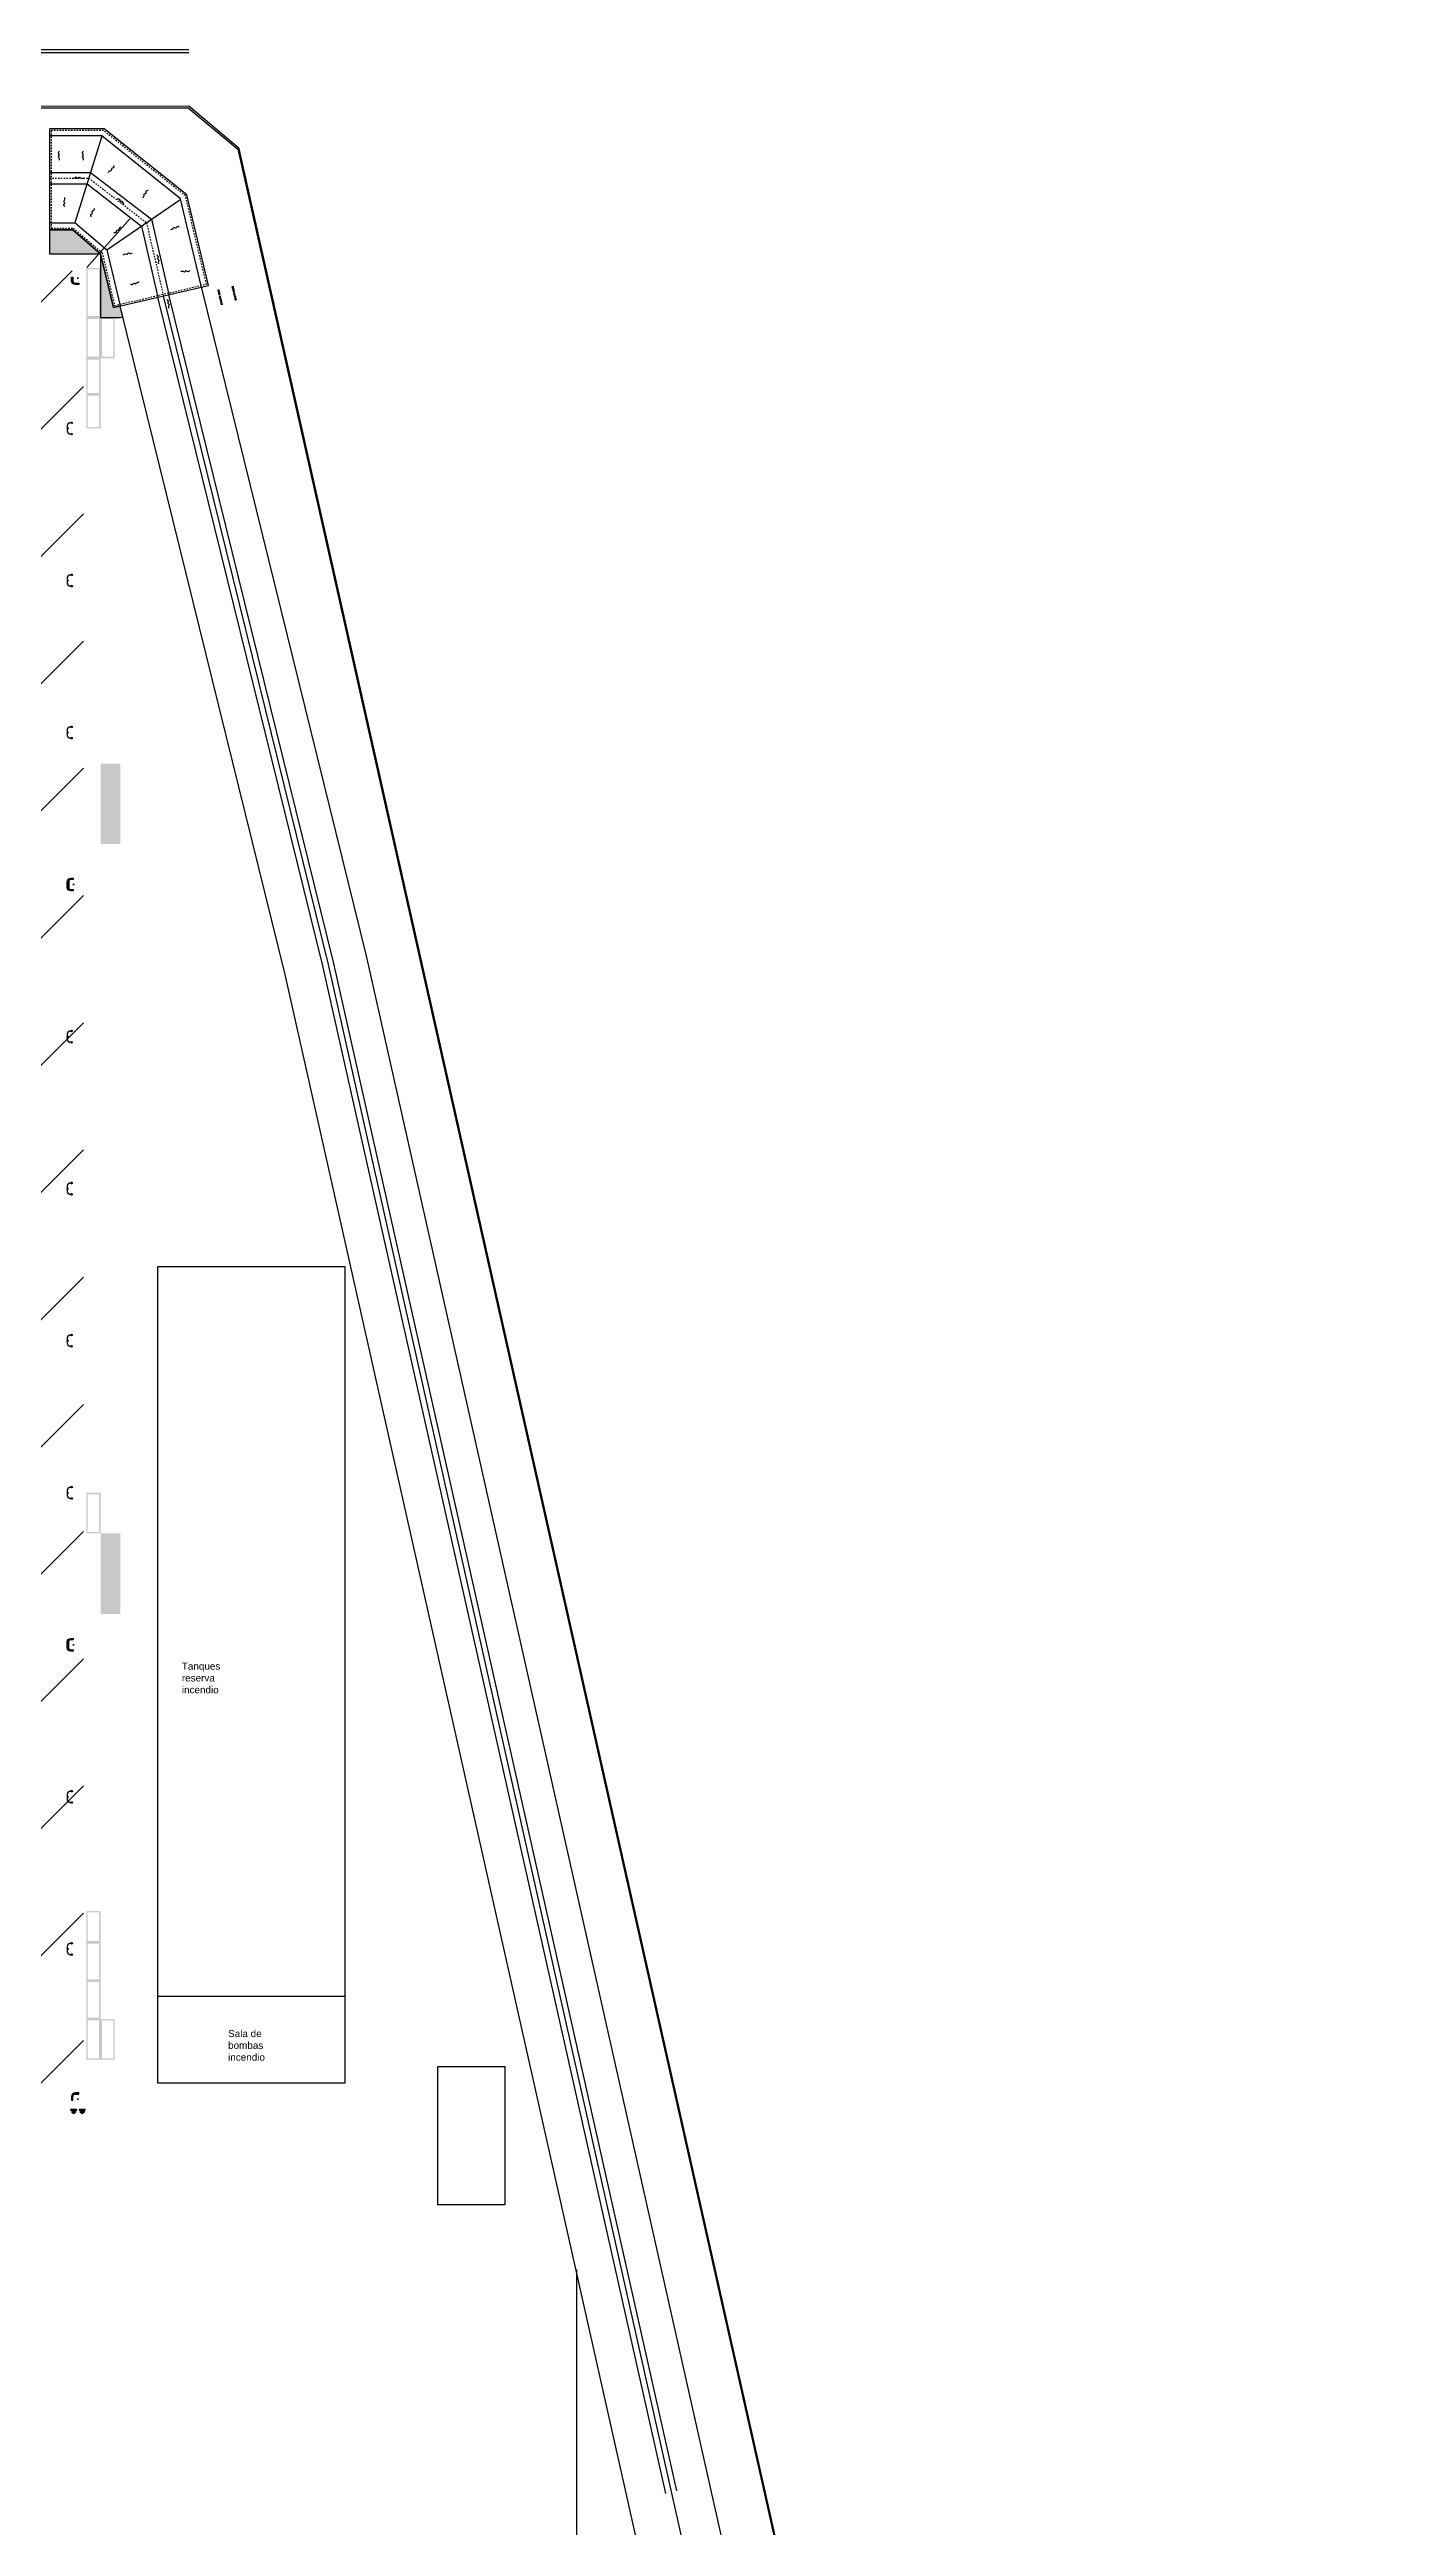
# Model space of a CAD drawing. Header units: millimetres. Extents: x 64 to 660, y 33 to 427.
# Drawn here: x 565.5 to 659.8, y 252.6 to 427.4 of the extents above; entities that cross this region are included whole.
import ezdxf

# ---------------------------------------------------------------- set-up
doc = ezdxf.new("R2010")
doc.units = ezdxf.units.MM
for name, pattern in [('CENTER2', [1.125, 0.75, -0.125, 0.125, -0.125]), ('CENTERX2', [4, 2.5, -0.5, 0.5, -0.5]), ('CONTIN', [0]), ('DASHDOT', [1, 0.5, -0.25, 0, -0.25]), ('HIDDEN', [0.375, 0.25, -0.125])]:
    doc.linetypes.add(name, pattern=pattern)
for name, color, linetype in [('-GNBA-IS-PLUV', 40, 'Continuous'), ('A-CARP-DEFENSAS', 37, 'Continuous'), ('A-EJES', 1, 'CENTER2'), ('A-ESTR-MET', 7, 'Continuous'), ('A-PISO-EXT', 7, 'Continuous'), ('A-PISO-HT', 251, 'Continuous'), ('A-VARIOS', 7, 'CONTIN'), ('Contorno', 7, 'Continuous')]:
    doc.layers.add(name, color=color, linetype=linetype)
doc.layers.add('_Líneas medias_', color=250, linetype='Continuous', lineweight=30)
doc.layers.add('H-1', color=7, linetype='Continuous', lineweight=18, true_color=0xffffff)
doc.layers.get('-GNBA-IS-PLUV').off()
doc.styles.add('ROMANS', font='ROMANS.shx')
doc.styles.get("Standard").update_dxf_attribs({"font": 'txt.shx'})

# ---------------------------------------------------------------- blocks, each defined once
blk = doc.blocks.new('A$C2e89fcee')
blk.add_lwpolyline([(1.497126, 0.018218, 0.00945, 0.00945, 0), (1.577319, -0.022796, 0.00945, 0.00945, 0), (1.503475, -0.074373, 0, 0, 0)], format="xyseb")
blk.add_open_spline([(0.9347712526757732, -0.0254301285178826), (0.986017714865044, 0.0207186155067454), (1.077542547231897, 0.103152741017199), (1.201343778670825, -0.0829107393270646), (1.311046191568222, 0.0992225967735371), (1.419248519670481, -0.0402622092074541), (1.514146517323284, -0.0297729185511647), (1.577318503587549, -0.022796019475436)], degree=3, knots=[0, 0, 0, 0, 0.1680546738625793, 0.3001606348306204, 0.4437484246326779, 0.5343578721909927, 0.7147844771998804, 0.7147844771998804, 0.7147844771998804, 0.7147844771998804])
blk = doc.blocks.new('*U47')
at = {"true_color": 0xf3e03b}
h = blk.add_hatch(color=53, dxfattribs=at)
h.dxf.hatch_style = 1
edge = h.paths.add_edge_path()
edge.add_line((0.3500000000001941, -0.0749999999999863), (0.3500000000017379, 0.2000000000002184))
edge.add_arc((0.2000000000017564, 0.2000000000002162), 0.1499999999999815, 8.587e-13, 90.00000000000846)
edge.add_line((0.2000000000017343, 0.3500000000001977), (-0.0749999999999839, 0.3500000000002014))
edge.add_line((-0.0749999999999839, 0.3500000000002014), (-0.0749999999999826, 0.4500000000002242))
edge.add_line((-0.0749999999999826, 0.4500000000002242), (0.2000000000017357, 0.4500000000002205))
edge.add_arc((0.2000000000017365, 0.2000000000002247), 0.2499999999999958, -1.8189894035458565e-12, 90.00000000000023, ccw=False)
edge.add_line((0.4500000000017323, 0.2000000000002171), (0.4500000000017383, -0.0749999999999876))
edge.add_line((0.4500000000017383, -0.0749999999999876), (0.3500000000001941, -0.0749999999999863))
at = {"color": 253, "linetype": 'DASHDOT', "ltscale": 0.2}
for p, q in [((-0.05, 0), (0.05, 0)), ((0, 0.05), (0, -0.05))]:
    blk.add_line(p, q, dxfattribs=at)
blk.add_lwpolyline([(0.4, -0.1), (0.4, 0.2, 0.414214), (0.2, 0.4), (-0.1, 0.4)], format="xyb", dxfattribs=at)
blk.add_lwpolyline([(0.35, -0.075), (0.35, -0.075), (0.35, -0.075), (0.35, 0.2, 0.414214), (0.2, 0.35), (-0.075, 0.35), (-0.075, 0.45), (0.2, 0.45, -0.414214), (0.45, 0.2), (0.45, -0.075), (0.45, -0.075), (0.45, -0.075)], format="xyb", close=True)
at = {"color": 251, "linetype": 'HIDDEN', "ltscale": 0.1}
for centre in [(0, 0.4), (0.4, 0)]:
    blk.add_circle(centre, 0.05, dxfattribs=at)
blk = doc.blocks.new('*U45')
at = {"true_color": 0xf3e03b}
h = blk.add_hatch(color=53, dxfattribs=at)
h.dxf.hatch_style = 1
edge = h.paths.add_edge_path()
edge.add_line((0.3500000000002217, 0.0249999999999915), (0.3500000000002288, 0.2000000000017366))
edge.add_arc((0.2000000000002231, 0.2000000000017508), 0.1500000000000057, 359.9999999999945, 450)
edge.add_line((0.2000000000002231, 0.3500000000017565), (-0.2000000000002231, 0.3500000000017423))
edge.add_arc((-0.2000000000002259, 0.2000000000017536), 0.1499999999999886, 89.99999999999892, 180.0000000000065)
edge.add_line((-0.3500000000002146, 0.2000000000017366), (-0.3500000000002217, 0.0250000000000057))
edge.add_line((-0.3500000000002217, 0.0250000000000057), (-0.450000000000216, 0.0250000000000057))
edge.add_line((-0.450000000000216, 0.0250000000000057), (-0.4500000000002089, 0.2000000000017366))
edge.add_arc((-0.2000000000002203, 0.2000000000017479), 0.2499999999999886, 90.00000000000063, 180.0000000000026, ccw=False)
edge.add_line((-0.2000000000002231, 0.4500000000017366), (0.2000000000002231, 0.4500000000017508))
edge.add_arc((0.2000000000002231, 0.2000000000017508), 0.25, -3.296918293926865e-12, 90, ccw=False)
edge.add_line((0.4500000000002231, 0.2000000000017366), (0.450000000000216, 0.0249999999999915))
edge.add_line((0.450000000000216, 0.0249999999999915), (0.3500000000002217, 0.0249999999999915))
at = {"color": 253, "linetype": 'DASHDOT', "ltscale": 0.2}
for p, q in [((-0.05, 0), (0.05, 0)), ((0, -0.05), (0, 0.05))]:
    blk.add_line(p, q, dxfattribs=at)
blk.add_lwpolyline([(0.35, 0.025), (0.35, 0.2, 0.414214), (0.2, 0.35), (-0.2, 0.35, 0.414214), (-0.35, 0.2), (-0.35, 0.025), (-0.45, 0.025), (-0.45, 0.2, -0.414214), (-0.2, 0.45), (0.2, 0.45, -0.414214), (0.45, 0.2), (0.45, 0.025)], format="xyb", close=True)
blk.add_lwpolyline([(0.4, 0), (0.4, 0.2, 0.414214), (0.2, 0.4), (-0.2, 0.4, 0.414214), (-0.4, 0.2), (-0.4, 0)], format="xyb", dxfattribs=at)
at = {"color": 251, "linetype": 'HIDDEN', "ltscale": 0.1}
for centre in [(-0.4, 0.1), (0, 0.4), (0.4, 0.1)]:
    blk.add_circle(centre, 0.05, dxfattribs=at)
blk = doc.blocks.new('Sección caño Ostrillón ø152')
at = {"layer": 'A-PISO-HT', "linetype": 'ByBlock', "true_color": 0xffffff}
h = blk.add_hatch(color=7, dxfattribs=at)
h.dxf.hatch_style = 1
h.paths.add_polyline_path([(0, 76.00000000372526, 0.4142135623730951), (-75.99999999999997, 3.7252903e-09), (-3.6e-15, 3.7252903e-09)])
h.paths.add_polyline_path([(0, 76.00000000372526), (0, 3.7252903e-09), (75.99999999999997, 3.7252903e-09, 0.4142135623730951)])
h.paths.add_polyline_path([(75.99999999999997, 3.7252903e-09), (-3.6e-15, 3.7252903e-09), (0, -75.99999999627468, 0.4142135623730951)])
h.paths.add_polyline_path([(-3.6e-15, 3.7252903e-09), (-75.99999999999997, 3.7252903e-09, 0.4142135623730951), (0, -75.99999999627468)])
blk = doc.blocks.new('Grampa omega')
at = {"true_color": 0x000000}
h = blk.add_hatch(color=18, dxfattribs=at)
h.dxf.hatch_style = 1
h.paths.add_polyline_path([(-105.0000000111759, 2.500000029802322), (-100.0000000149012, 2.500000029802322), (-100.0000000037253, 2.98023224e-08), (-105, 2.98023224e-08)])
h.paths.add_polyline_path([(-100.0000000223517, 2.500000029802322), (-95.00000001862645, 2.500000029802322), (-95.00000000372529, 2.98023224e-08), (-100.0000000037253, 2.98023224e-08)])
h = blk.add_hatch(color=18, dxfattribs=at)
h.dxf.hatch_style = 1
h.paths.add_polyline_path([(105, 2.500000029802322), (100.0000000037253, 2.500000029802322), (99.99999999627471, 2.98023224e-08), (104.9999999962747, 2.98023224e-08)])
h.paths.add_polyline_path([(100.0000000149012, 2.500000044703484), (95.00000001117587, 2.500000044703484), (94.99999999627471, 2.98023224e-08), (99.99999999627471, 2.98023224e-08)])
h = blk.add_hatch(color=18, dxfattribs=at)
h.dxf.hatch_style = 1
h.paths.add_polyline_path([(94.99999999627471, 2.500000029802322), (99.99999999254942, 2.500000029802322), (100.0000000037253, 2.98023224e-08), (95.00000000745058, 2.98023224e-08)])
h.paths.add_polyline_path([(99.99999998509884, 2.500000044703484), (104.9999999925494, 2.500000044703484), (105.0000000037253, 2.98023224e-08), (100.0000000037253, 2.98023224e-08)])
at = {"color": 18, "true_color": 0x000000}
for p, q in [((-105, 2.5), (-105, 0)), ((-95, 2.5), (-95, 0)), ((95, 2.5), (95, 0)), ((95, 2.5), (95, 0)), ((105, 2.5), (105, 0)), ((105, 2.5), (105, 0))]:
    blk.add_line(p, q, dxfattribs=at)
blk.add_lwpolyline([(111, 2.5), (85.854528, 2.5, -0.397276), (83.358757, 4.854651, 0.943456), (-83.358757, 4.854651, -0.397276), (-85.854528, 2.5), (-111, 2.5), (-111, 0), (-85.854528, 0, 0.397276), (-80.862986, 4.709302, -0.943456), (80.862986, 4.709302, 0.397276), (85.854528, 0), (111, 0)], format="xyb", close=True, dxfattribs=at)
at = {"layer": 'A-EJES', "color": 18, "true_color": 0x000000}
for p, q in [((-100, 7.5), (-100, -5)), ((100, 7.5), (100, -5)), ((100, 7.5), (100, -5))]:
    blk.add_line(p, q, dxfattribs=at)
blk = doc.blocks.new('A$C9df5349c')
at = {"layer": 'A-VARIOS', "true_color": 0x000000}
h = blk.add_hatch(color=18, dxfattribs=at)
h.dxf.hatch_style = 1
h.paths.add_polyline_path([(-0.4000073782735853, 3.9999576984e-06), (-0.4040073782707623, 3.9999576984e-06), (-0.4040073782707623, -0.0031959998450475), (-0.4000073782735853, -0.0031959998450475)])
h.paths.add_polyline_path([(-0.3960073782727704, 3.9999576984e-06), (-0.4000073782735853, 3.9999576984e-06), (-0.4000073782735853, -0.0031959998450475), (-0.3960073782727704, -0.0031959998450475)])
h = blk.add_hatch(color=18, dxfattribs=at)
h.dxf.hatch_style = 1
h.paths.add_polyline_path([(-0.1500073782735853, 3.9999576984e-06), (-0.1540073782707623, 3.9999576984e-06), (-0.1540073782707623, -0.0031959998450475), (-0.1500073782735853, -0.0031959998450475)])
h.paths.add_polyline_path([(-0.1460073782727704, 3.9999576984e-06), (-0.1500073782735853, 3.9999576984e-06), (-0.1500073782735853, -0.0031959998450475), (-0.1460073782727704, -0.0031959998450475)])
h = blk.add_hatch(color=18, dxfattribs=at)
h.dxf.hatch_style = 1
h.paths.add_polyline_path([(0.1092706534182071, 3.9999576984e-06), (0.1052706534210301, 3.9999576984e-06), (0.1052706534210301, -0.0031959998450475), (0.1092706534182071, -0.0031959998450475)])
h.paths.add_polyline_path([(0.113270653419022, 3.9999576984e-06), (0.1092706534182071, 3.9999576984e-06), (0.1092706534182071, -0.0031959998450475), (0.113270653419022, -0.0031959998450475)])
h = blk.add_hatch(color=18, dxfattribs=at)
h.dxf.hatch_style = 1
h.paths.add_polyline_path([(0.3592706534182071, 3.9999576984e-06), (0.3552706534210301, 3.9999576984e-06), (0.3552706534210301, -0.0031959998450475), (0.3592706534182071, -0.0031959998450475)])
h.paths.add_polyline_path([(0.363270653419022, 3.9999576984e-06), (0.3592706534182071, 3.9999576984e-06), (0.3592706534182071, -0.0031959998450475), (0.363270653419022, -0.0031959998450475)])
at = {"layer": 'A-ESTR-MET', "color": 18, "true_color": 0x000000}
for p, q in [((-0.520923, -0.0032), (-0.083, -0.0032)), ((-0.393193, -0.215), (-0.393193, -0.0445)), ((-0.206807, -0.215), (-0.206807, -0.0445)), ((0.083, -0.0032), (0.520923, -0.0032)), ((0.206807, -0.215), (0.206807, -0.0445)), ((0.393193, -0.215), (0.393193, -0.0445))]:
    blk.add_line(p, q, dxfattribs=at)
for points in [[(-0.520923, -0.0445), (-0.083, -0.0445), (-0.083, 0), (-0.520923, 0)], [(0.083, -0.0445), (0.520923, -0.0445), (0.520923, 0), (0.083, 0)]]:
    blk.add_lwpolyline(points, close=True, dxfattribs=at)
for points in [[(-0.434493, -0.0445), (-0.434493, -0.215), (-0.389993, -0.215), (-0.389993, -0.0445)], [(-0.165507, -0.0445), (-0.165507, -0.215), (-0.210007, -0.215), (-0.210007, -0.0445)], [(0.165507, -0.0445), (0.165507, -0.215), (0.210007, -0.215), (0.210007, -0.0445)], [(0.434493, -0.0445), (0.434493, -0.215), (0.389993, -0.215), (0.389993, -0.0445)]]:
    blk.add_lwpolyline(points, dxfattribs=at)
at = {"layer": 'A-VARIOS', "color": 18, "true_color": 0x000000}
for p, q in [((-0.404007, -0.003196), (-0.404007, 4e-06)), ((-0.400007, -0.013196), (-0.400007, 0.010004)), ((-0.396007, -0.003196), (-0.396007, 4e-06)), ((-0.154007, -0.003196), (-0.154007, 4e-06)), ((-0.150007, -0.013196), (-0.150007, 0.010004)), ((-0.146007, -0.003196), (-0.146007, 4e-06)), ((0.105271, -0.003196), (0.105271, 4e-06)), ((0.109271, -0.013404), (0.109271, 0.009796)), ((0.113271, -0.003196), (0.113271, 4e-06)), ((0.355271, -0.003196), (0.355271, 4e-06)), ((0.359271, -0.013404), (0.359271, 0.009796)), ((0.363271, -0.003196), (0.363271, 4e-06)), ((-0.405898, -0.189324), (-0.394087, -0.189324)), ((-0.394639, -0.204366), (-0.405376, -0.204366)), ((-0.394639, -0.210587), (-0.405376, -0.210587)), ((-0.405361, -0.204366), (-0.394624, -0.204366)), ((-0.405361, -0.210587), (-0.394624, -0.210587)), ((-0.403943, -0.21891), (-0.396043, -0.21891)), ((-0.403938, -0.193582), (-0.403938, -0.1975)), ((-0.403923, -0.190382), (-0.403923, -0.1943)), ((-0.40358, -0.205328), (-0.40358, -0.209624)), ((-0.403566, -0.205328), (-0.403566, -0.209624)), ((-0.403153, -0.1943), (-0.403153, -0.2197)), ((-0.400007, -0.19128), (-0.400007, -0.227254)), ((-0.399993, -0.18808), (-0.399993, -0.224054)), ((-0.396833, -0.1943), (-0.396833, -0.2197)), ((-0.396434, -0.205328), (-0.396434, -0.209624)), ((-0.39642, -0.205328), (-0.39642, -0.209624)), ((-0.396077, -0.193582), (-0.396077, -0.1975)), ((-0.396062, -0.190382), (-0.396062, -0.1943)), ((-0.205913, -0.189324), (-0.194102, -0.189324)), ((-0.205376, -0.204366), (-0.194639, -0.204366)), ((-0.205376, -0.210587), (-0.194639, -0.210587)), ((-0.205007, -0.1943), (-0.205007, -0.1975)), ((-0.203957, -0.21891), (-0.196057, -0.21891)), ((-0.203938, -0.190382), (-0.203938, -0.1943)), ((-0.20358, -0.205328), (-0.20358, -0.209624)), ((-0.203167, -0.1943), (-0.203167, -0.2197)), ((-0.200007, -0.18808), (-0.200007, -0.224054)), ((-0.200007, -0.1893), (-0.200007, -0.2025)), ((-0.196847, -0.1943), (-0.196847, -0.2197)), ((-0.196434, -0.205328), (-0.196434, -0.209624)), ((-0.196077, -0.190382), (-0.196077, -0.1943)), ((0.194102, -0.189324), (0.205913, -0.189324)), ((0.205361, -0.204366), (0.194624, -0.204366)), ((0.205361, -0.210587), (0.194624, -0.210587)), ((0.194639, -0.204366), (0.205376, -0.204366)), ((0.194639, -0.210587), (0.205376, -0.210587)), ((0.196057, -0.21891), (0.203957, -0.21891)), ((0.196062, -0.193582), (0.196062, -0.1975)), ((0.196077, -0.190382), (0.196077, -0.1943)), ((0.19642, -0.205328), (0.19642, -0.209624)), ((0.196434, -0.205328), (0.196434, -0.209624)), ((0.196847, -0.1943), (0.196847, -0.2197)), ((0.199993, -0.19128), (0.199993, -0.227254)), ((0.200007, -0.18808), (0.200007, -0.224054)), ((0.203167, -0.1943), (0.203167, -0.2197)), ((0.203566, -0.205328), (0.203566, -0.209624)), ((0.20358, -0.205328), (0.20358, -0.209624)), ((0.203923, -0.193582), (0.203923, -0.1975)), ((0.203938, -0.190382), (0.203938, -0.1943)), ((0.394087, -0.189324), (0.405898, -0.189324)), ((0.394624, -0.204366), (0.405361, -0.204366)), ((0.394624, -0.210587), (0.405361, -0.210587)), ((0.396043, -0.21891), (0.403943, -0.21891)), ((0.396062, -0.190382), (0.396062, -0.1943)), ((0.39642, -0.205328), (0.39642, -0.209624)), ((0.396833, -0.1943), (0.396833, -0.2197)), ((0.399993, -0.18808), (0.399993, -0.224054)), ((0.399993, -0.1893), (0.399993, -0.2025)), ((0.403153, -0.1943), (0.403153, -0.2197)), ((0.403566, -0.205328), (0.403566, -0.209624)), ((0.403923, -0.190382), (0.403923, -0.1943))]:
    blk.add_line(p, q, dxfattribs=at)
for points in [[(-0.392112, -0.190382), (-0.392112, -0.1943), (-0.407873, -0.1943), (-0.407873, -0.190382, -0.535897), (-0.403923, -0.190382, -0.269335), (-0.396062, -0.190382, -0.535897)], [(-0.407172, -0.209624, 0.535897), (-0.40358, -0.209624, 0.269335), (-0.396434, -0.209624, 0.535897), (-0.392843, -0.209624), (-0.392843, -0.205328, 0.535897), (-0.396434, -0.205328, 0.269335), (-0.40358, -0.205328, 0.535897), (-0.407172, -0.205328)], [(-0.392828, -0.209624, -0.535897), (-0.39642, -0.209624, -0.269335), (-0.403566, -0.209624, -0.535897), (-0.407157, -0.209624), (-0.407157, -0.205328, -0.535897), (-0.403566, -0.205328, -0.269335), (-0.39642, -0.205328, -0.535897), (-0.392828, -0.205328)], [(-0.192127, -0.190382), (-0.192127, -0.1943), (-0.207888, -0.1943), (-0.207888, -0.190382, -0.535897), (-0.203938, -0.190382, -0.269335), (-0.196077, -0.190382, -0.535897)], [(-0.192843, -0.209624, -0.535897), (-0.196434, -0.209624, -0.269335), (-0.20358, -0.209624, -0.535897), (-0.207172, -0.209624), (-0.207172, -0.205328, -0.535897), (-0.20358, -0.205328, -0.269335), (-0.196434, -0.205328, -0.535897), (-0.192843, -0.205328)], [(0.207888, -0.190382), (0.207888, -0.1943), (0.192127, -0.1943), (0.192127, -0.190382, -0.535897), (0.196077, -0.190382, -0.269335), (0.203938, -0.190382, -0.535897)], [(0.192828, -0.209624, 0.535897), (0.19642, -0.209624, 0.269335), (0.203566, -0.209624, 0.535897), (0.207157, -0.209624), (0.207157, -0.205328, 0.535897), (0.203566, -0.205328, 0.269335), (0.19642, -0.205328, 0.535897), (0.192828, -0.205328)], [(0.207172, -0.209624, -0.535897), (0.20358, -0.209624, -0.269335), (0.196434, -0.209624, -0.535897), (0.192843, -0.209624), (0.192843, -0.205328, -0.535897), (0.196434, -0.205328, -0.269335), (0.20358, -0.205328, -0.535897), (0.207172, -0.205328)], [(0.407873, -0.190382), (0.407873, -0.1943), (0.392112, -0.1943), (0.392112, -0.190382, -0.535897), (0.396062, -0.190382, -0.269335), (0.403923, -0.190382, -0.535897)], [(0.407157, -0.209624, -0.535897), (0.403566, -0.209624, -0.269335), (0.39642, -0.209624, -0.535897), (0.392828, -0.209624), (0.392828, -0.205328, -0.535897), (0.39642, -0.205328, -0.269335), (0.403566, -0.205328, -0.535897), (0.407157, -0.205328)]]:
    blk.add_lwpolyline(points, format="xyb", close=True, dxfattribs=at)
for points in [[(-0.407472, -0.204366), (-0.392543, -0.204366), (-0.392543, -0.2025), (-0.407472, -0.2025)], [(-0.392528, -0.204366), (-0.407457, -0.204366), (-0.407457, -0.2025), (-0.392528, -0.2025)], [(-0.192543, -0.204366), (-0.207472, -0.204366), (-0.207472, -0.2025), (-0.192543, -0.2025)], [(0.192528, -0.204366), (0.207457, -0.204366), (0.207457, -0.2025), (0.192528, -0.2025)], [(0.207472, -0.204366), (0.192543, -0.204366), (0.192543, -0.2025), (0.207472, -0.2025)], [(0.407457, -0.204366), (0.392528, -0.204366), (0.392528, -0.2025), (0.407457, -0.2025)]]:
    blk.add_lwpolyline(points, close=True, dxfattribs=at)
for points in [[(-0.403943, -0.1943), (-0.403943, -0.21891), (-0.403153, -0.2197), (-0.396833, -0.2197), (-0.396043, -0.21891), (-0.396043, -0.1943)], [(-0.203957, -0.1943), (-0.203957, -0.21891), (-0.203167, -0.2197), (-0.196847, -0.2197), (-0.196057, -0.21891), (-0.196057, -0.1943)], [(0.196057, -0.1943), (0.196057, -0.21891), (0.196847, -0.2197), (0.203167, -0.2197), (0.203957, -0.21891), (0.203957, -0.1943)], [(0.396043, -0.1943), (0.396043, -0.21891), (0.396833, -0.2197), (0.403153, -0.2197), (0.403943, -0.21891), (0.403943, -0.1943)]]:
    blk.add_lwpolyline(points, dxfattribs=at)
at = {"layer": '-GNBA-IS-PLUV', "color": 1, "xscale": 0.001, "yscale": 0.001, "zscale": 0.001, "rotation": 90}
for p in [(-0.300007, -0.2), (0.299993, -0.2)]:
    blk.add_blockref('Sección caño Ostrillón ø152', p, dxfattribs=at)
at = {"layer": 'A-ESTR-MET', "xscale": 0.001, "yscale": 0.001, "zscale": 0.001}
for p in [(-0.300007, -0.2), (0.299993, -0.2)]:
    blk.add_blockref('Grampa omega', p, dxfattribs=at)
at = {"layer": 'A-ESTR-MET', "xscale": -0.001, "yscale": 0.001, "zscale": 0.001, "rotation": 180}
for p in [(-0.300007, -0.2), (0.299993, -0.2)]:
    blk.add_blockref('Grampa omega', p, dxfattribs=at)

msp = doc.modelspace()

# ---------------------------------------------------------------- hatches: boundary and pattern name
h = msp.add_hatch(color=253)
h.dxf.hatch_style = 1
h.paths.add_polyline_path([(565.5134543430078, 414.6797451215699), (565.513454343006, 413.0010792889494), (569.1132765685535, 412.9943333678276), (569.1132895959228, 408.5035340780015), (570.5132894185273, 408.5035338580639), (570.6895992798446, 408.5458089368459), (570.5056364600761, 409.3130330361283), (570.0220939069396, 409.1974982736175), (569.1132892101351, 413.0010792889144), (567.1495431070135, 414.6797451215704)])
at = {"true_color": 0xc7c8ca}
h = msp.add_hatch(color=9, dxfattribs=at)
h.dxf.hatch_style = 1
h.paths.add_polyline_path([(568.1132892411434, 408.5031310660844), (569.1132888256444, 408.5031278693642), (569.113289242595, 412.0006762771128), (568.1132893853365, 412.0006762771219)])
h.paths.add_polyline_path([(568.21328921001, 411.900673078687), (569.0132892100092, 411.900673078687), (569.0132892100092, 408.6031278693619), (568.21328921001, 408.6031278693619)], flags=16)
h = msp.add_hatch(color=9, dxfattribs=at)
h.dxf.hatch_style = 1
h.paths.add_polyline_path([(568.113289241138, 405.6263018580058), (569.113289241138, 405.6263018580086), (569.1132894185295, 408.5035340780033), (568.1132894185295, 408.5035340780033)])
h.paths.add_polyline_path([(568.2132892411438, 408.4035340780057), (569.0132892411431, 408.4035340780057), (569.0132892411431, 405.7263018580089), (568.2132892411438, 405.7263018580089)], flags=16)
h = msp.add_hatch(color=9, dxfattribs=at)
h.dxf.hatch_style = 1
h.paths.add_polyline_path([(569.1132892411307, 405.6262992599596), (570.1132892411307, 405.6262992599624), (570.1132894185222, 408.5035314799571), (569.1132894185222, 408.5035314799571)])
h.paths.add_polyline_path([(569.2132892411365, 408.4035314799595), (570.0132892411358, 408.4035314799595), (570.0132892411358, 405.7262992599618), (569.2132892411365, 405.7262992599618)], flags=16)
h = msp.add_hatch(color=9, dxfattribs=at)
h.dxf.hatch_style = 1
h.paths.add_polyline_path([(568.1132843314891, 403.074205119825), (569.1132843314891, 403.0742051198278), (569.1132902941982, 405.6266600670739), (568.1132902941982, 405.6266600670739)])
h.paths.add_polyline_path([(568.2132913472589, 405.526660067074), (569.0132913472581, 405.526660067074), (569.0132847158576, 403.1742051198281), (568.2132847158565, 403.1742051198281)], flags=16)
h = msp.add_hatch(color=9, dxfattribs=at)
h.dxf.hatch_style = 1
h.paths.add_polyline_path([(568.1132869053082, 400.671079189836), (569.1132869053082, 400.6710791898387), (569.1132847158561, 403.0742051198268), (568.1132847158561, 403.0742051198268)])
h.paths.add_polyline_path([(568.2132847158565, 402.9742051198265), (569.0132847158576, 402.9742051198265), (569.0132872896748, 400.7710791898386), (568.2132872896738, 400.7710791898386)], flags=16)
h = msp.add_hatch(color=41)
h.dxf.hatch_style = 1
edge = h.paths.add_edge_path()
edge.add_line((567.1500168055073, 401.0208824640068), (566.9750168055044, 401.0208824640068))
edge.add_arc((566.9750168055044, 400.8708824640063), 0.1499999999999773, 89.99999999998914, 180)
edge.add_line((566.8250168055066, 400.8708824640063), (566.8250168055066, 400.4708824640057))
edge.add_arc((566.9750168055044, 400.4708824640062), 0.1499999999999631, 180, 270.0000000000054)
edge.add_line((566.9750168055044, 400.3208824640061), (567.1500168055073, 400.3208824640061))
edge.add_line((567.1500168055073, 400.3208824640061), (567.1500168055073, 400.2208824640062))
edge.add_line((567.1500168055073, 400.2208824640062), (566.9750168055044, 400.2208824640062))
edge.add_arc((566.9750168055044, 400.4708824640062), 0.25, 180, 270, ccw=False)
edge.add_line((566.7250168055044, 400.4708824640062), (566.7250168055044, 400.8708824640063))
edge.add_arc((566.9750168055044, 400.8708824640063), 0.25, 90, 180, ccw=False)
edge.add_line((566.9750168055044, 401.1208824640063), (567.1500168055073, 401.1208824640063))
edge.add_line((567.1500168055073, 401.1208824640063), (567.1500168055073, 401.0208824640064))
h = msp.add_hatch(color=41)
h.dxf.hatch_style = 1
edge = h.paths.add_edge_path()
edge.add_line((567.1500168055073, 390.280882464007), (566.9750168055044, 390.280882464007))
edge.add_arc((566.9750168055044, 390.130882464007), 0.1499999999999773, 89.99999999998914, 180)
edge.add_line((566.8250168055066, 390.130882464007), (566.8250168055066, 389.7308824640069))
edge.add_arc((566.9750168055044, 389.7308824640064), 0.1499999999999631, 180, 270.0000000000054)
edge.add_line((566.9750168055044, 389.5808824640063), (567.1500168055073, 389.5808824640063))
edge.add_line((567.1500168055073, 389.5808824640063), (567.1500168055073, 389.4808824640064))
edge.add_line((567.1500168055073, 389.4808824640064), (566.9750168055044, 389.4808824640064))
edge.add_arc((566.9750168055044, 389.7308824640064), 0.25, 180, 270, ccw=False)
edge.add_line((566.7250168055044, 389.7308824640064), (566.7250168055044, 390.1308824640065))
edge.add_arc((566.9750168055044, 390.130882464007), 0.25, 90, 180, ccw=False)
edge.add_line((566.9750168055044, 390.380882464007), (567.1500168055073, 390.380882464007))
edge.add_line((567.1500168055073, 390.380882464007), (567.1500168055073, 390.280882464007))
h = msp.add_hatch(color=41)
h.dxf.hatch_style = 1
edge = h.paths.add_edge_path()
edge.add_line((567.1436668055077, 379.5508824640057), (566.9686668055048, 379.5508824640057))
edge.add_arc((566.9686668055048, 379.4008824640051), 0.1500000000000341, 90.00000000001087, 180.0000000000217)
edge.add_line((566.8186668055051, 379.4008824640051), (566.8186668055051, 379.0008824640046))
edge.add_arc((566.9686668055048, 379.0008824640046), 0.1499999999999631, 180, 270.0000000000054)
edge.add_line((566.9686668055048, 378.8508824640049), (567.1436668055077, 378.8508824640049))
edge.add_line((567.1436668055077, 378.8508824640049), (567.1436668055077, 378.7508824640046))
edge.add_line((567.1436668055077, 378.7508824640046), (566.9686668055048, 378.7508824640046))
edge.add_arc((566.9686668055048, 379.0008824640046), 0.25, 180, 270, ccw=False)
edge.add_line((566.7186668055048, 379.0008824640046), (566.7186668055048, 379.4008824640051))
edge.add_arc((566.9686668055048, 379.4008824640051), 0.25, 90, 180, ccw=False)
edge.add_line((566.9686668055048, 379.6508824640051), (567.1436668055077, 379.6508824640051))
edge.add_line((567.1436668055077, 379.6508824640051), (567.1436668055077, 379.5508824640052))
h = msp.add_hatch(color=9, dxfattribs=at)
h.dxf.hatch_style = 1
h.paths.add_polyline_path([(569.1132888552412, 374.1679586956285), (570.5132888552408, 374.1679586956312), (570.5132888552408, 377.0085836956306), (569.1132888552412, 377.0085836956306)])
h = msp.add_hatch(color=9, dxfattribs=at)
h.dxf.hatch_style = 1
h.paths.add_polyline_path([(569.1132888552412, 374.1679586956285), (570.5132888552408, 374.1679586956258), (570.5132888552408, 371.3273336956264), (569.1132888552412, 371.3273336956264)])
h = msp.add_hatch(color=41)
h.dxf.hatch_style = 1
edge = h.paths.add_edge_path()
edge.add_line((567.1500168055073, 368.8210792890069), (566.9750168055044, 368.8210792890069))
edge.add_arc((566.9750168055044, 368.6710792890073), 0.1499999999999773, 89.99999999998914, 180)
edge.add_line((566.8250168055066, 368.6710792890073), (566.8250168055066, 368.2710792890067))
edge.add_arc((566.9750168055044, 368.2710792890067), 0.1499999999999631, 180, 270.0000000000054)
edge.add_line((566.9750168055044, 368.1210792890071), (567.1500168055073, 368.1210792890071))
edge.add_line((567.1500168055073, 368.1210792890066), (567.1500168055073, 368.0210792890067))
edge.add_line((567.1500168055073, 368.0210792890067), (566.9750168055044, 368.0210792890067))
edge.add_arc((566.9750168055044, 368.2710792890067), 0.25, 180, 270, ccw=False)
edge.add_line((566.7250168055044, 368.2710792890067), (566.7250168055044, 368.6710792890073))
edge.add_arc((566.9750168055044, 368.6710792890073), 0.25, 90, 180, ccw=False)
edge.add_line((566.9750168055044, 368.9210792890073), (567.1500168055073, 368.9210792890073))
edge.add_line((567.1500168055073, 368.9210792890073), (567.1500168055073, 368.8210792890069))
h = msp.add_hatch(color=41)
h.dxf.hatch_style = 1
edge = h.paths.add_edge_path()
edge.add_line((567.1500168055073, 358.0808824640072), (566.9750168055044, 358.0808824640072))
edge.add_arc((566.9750168055044, 357.9308824640071), 0.1499999999999773, 89.99999999998914, 180)
edge.add_line((566.8250168055066, 357.9308824640071), (566.8250168055066, 357.530882464007))
edge.add_arc((566.9750168055044, 357.5308824640066), 0.1499999999999631, 180, 270.0000000000054)
edge.add_line((566.9750168055044, 357.3808824640065), (567.1500168055073, 357.3808824640065))
edge.add_line((567.1500168055073, 357.3808824640065), (567.1500168055073, 357.2808824640066))
edge.add_line((567.1500168055073, 357.2808824640066), (566.9750168055044, 357.2808824640066))
edge.add_arc((566.9750168055044, 357.5308824640066), 0.25, 180, 270, ccw=False)
edge.add_line((566.7250168055044, 357.5308824640066), (566.7250168055044, 357.9308824640067))
edge.add_arc((566.9750168055044, 357.9308824640071), 0.25, 90, 180, ccw=False)
edge.add_line((566.9750168055044, 358.1808824640071), (567.1500168055073, 358.1808824640071))
edge.add_line((567.1500168055073, 358.1808824640071), (567.1500168055073, 358.0808824640072))
h = msp.add_hatch(color=41)
h.dxf.hatch_style = 1
edge = h.paths.add_edge_path()
edge.add_line((567.1436668055077, 347.3508824640054), (566.9686668055048, 347.3508824640054))
edge.add_arc((566.9686668055048, 347.2008824640053), 0.1499999999999773, 89.99999999998914, 180)
edge.add_line((566.8186668055051, 347.2008824640053), (566.8186668055051, 346.8008824640048))
edge.add_arc((566.9686668055048, 346.8008824640048), 0.1499999999999773, 179.9999999999892, 270)
edge.add_line((566.9686668055048, 346.6508824640051), (567.1436668055077, 346.6508824640051))
edge.add_line((567.1436668055077, 346.6508824640051), (567.1436668055077, 346.5508824640052))
edge.add_line((567.1436668055077, 346.5508824640048), (566.9686668055048, 346.5508824640048))
edge.add_arc((566.9686668055048, 346.8008824640048), 0.25, 180, 270, ccw=False)
edge.add_line((566.7186668055048, 346.8008824640048), (566.7186668055048, 347.2008824640053))
edge.add_arc((566.9686668055048, 347.2008824640053), 0.25, 90, 180, ccw=False)
edge.add_line((566.9686668055048, 347.4508824640053), (567.1436668055077, 347.4508824640053))
edge.add_line((567.1436668055077, 347.4508824640053), (567.1436668055077, 347.3508824640054))
h = msp.add_hatch(color=41)
h.dxf.hatch_style = 1
edge = h.paths.add_edge_path()
edge.add_line((567.1500168055073, 336.6210792890071), (566.9750168055044, 336.6210792890071))
edge.add_arc((566.9750168055044, 336.4710792890074), 0.1500000000000057, 89.99999999998914, 180)
edge.add_line((566.8250168055048, 336.4710792890074), (566.8250168055048, 336.0710792890069))
edge.add_arc((566.9750168055044, 336.0710792890069), 0.1499999999999773, 179.9999999999892, 270)
edge.add_line((566.9750168055044, 335.9210792890073), (567.1500168055073, 335.9210792890073))
edge.add_line((567.1500168055073, 335.9210792890073), (567.1500168055073, 335.8210792890073))
edge.add_line((567.1500168055073, 335.8210792890069), (566.9750168055044, 335.8210792890069))
edge.add_arc((566.9750168055044, 336.0710792890069), 0.25, 180, 270, ccw=False)
edge.add_line((566.7250168055044, 336.0710792890069), (566.7250168055044, 336.4710792890074))
edge.add_arc((566.9750168055044, 336.4710792890074), 0.25, 90, 180, ccw=False)
edge.add_line((566.9750168055044, 336.7210792890074), (567.1500168055073, 336.7210792890074))
edge.add_line((567.1500168055073, 336.7210792890074), (567.1500168055073, 336.6210792890075))
h = msp.add_hatch(color=41)
h.dxf.hatch_style = 1
edge = h.paths.add_edge_path()
edge.add_line((567.1500168055073, 325.8808824640074), (566.9750168055044, 325.8808824640074))
edge.add_arc((566.9750168055044, 325.7308824640073), 0.1500000000000057, 89.99999999998914, 180)
edge.add_line((566.8250168055048, 325.7308824640073), (566.8250168055048, 325.3308824640072))
edge.add_arc((566.9750168055044, 325.3308824640068), 0.1499999999999773, 179.9999999999892, 270)
edge.add_line((566.9750168055044, 325.1808824640067), (567.1500168055073, 325.1808824640067))
edge.add_line((567.1500168055073, 325.1808824640067), (567.1500168055073, 325.0808824640068))
edge.add_line((567.1500168055073, 325.0808824640068), (566.9750168055044, 325.0808824640068))
edge.add_arc((566.9750168055044, 325.3308824640068), 0.25, 180, 270, ccw=False)
edge.add_line((566.7250168055044, 325.3308824640068), (566.7250168055044, 325.7308824640069))
edge.add_arc((566.9750168055044, 325.7308824640073), 0.25, 90, 180, ccw=False)
edge.add_line((566.9750168055044, 325.9808824640073), (567.1500168055073, 325.9808824640073))
edge.add_line((567.1500168055073, 325.9808824640073), (567.1500168055073, 325.8808824640074))
h = msp.add_hatch(color=9, dxfattribs=at)
h.dxf.hatch_style = 1
h.paths.add_polyline_path([(569.1132858477478, 325.5310792889869), (568.1132858477478, 325.5310792889842), (568.1132822111368, 322.6648292889646), (569.1132822111368, 322.6648292889646)])
h.paths.add_polyline_path([(569.0132850790297, 322.7648292889645), (568.2132850790287, 322.7648292889645), (568.2132850790287, 325.4310792889843), (569.0132850790297, 325.4310792889843)], flags=16)
h = msp.add_hatch(color=9, dxfattribs=at)
h.dxf.hatch_style = 1
h.paths.add_polyline_path([(569.1136340732256, 319.8242042889643), (570.5136340732253, 319.8242042889671), (570.5136340732253, 322.664829288966), (569.1136340732256, 322.664829288966)])
h = msp.add_hatch(color=9, dxfattribs=at)
h.dxf.hatch_style = 1
h.paths.add_polyline_path([(569.1136340732256, 319.8242042889643), (570.5136340732253, 319.8242042889616), (570.5136340732253, 316.9835792889627), (569.1136340732256, 316.9835792889627)])
h = msp.add_hatch(color=41)
h.dxf.hatch_style = 1
edge = h.paths.add_edge_path()
edge.add_line((567.1436668055077, 315.1508824640056), (566.9686668055048, 315.1508824640056))
edge.add_arc((566.9686668055048, 315.0008824640055), 0.1500000000000057, 89.99999999998914, 180)
edge.add_line((566.8186668055051, 315.0008824640055), (566.8186668055051, 314.6008824640049))
edge.add_arc((566.9686668055048, 314.6008824640049), 0.1499999999999773, 179.9999999999892, 270)
edge.add_line((566.9686668055048, 314.4508824640053), (567.1436668055077, 314.4508824640053))
edge.add_line((567.1436668055077, 314.4508824640053), (567.1436668055077, 314.3508824640054))
edge.add_line((567.1436668055077, 314.3508824640049), (566.9686668055048, 314.3508824640049))
edge.add_arc((566.9686668055048, 314.6008824640049), 0.25, 180, 270, ccw=False)
edge.add_line((566.7186668055048, 314.6008824640049), (566.7186668055048, 315.0008824640055))
edge.add_arc((566.9686668055048, 315.0008824640055), 0.25, 90, 180, ccw=False)
edge.add_line((566.9686668055048, 315.2508824640055), (567.1436668055077, 315.2508824640055))
edge.add_line((567.1436668055077, 315.2508824640055), (567.1436668055077, 315.1508824640056))
h = msp.add_hatch(color=41)
h.dxf.hatch_style = 1
edge = h.paths.add_edge_path()
edge.add_line((567.1500168055073, 304.4208824640074), (566.9750168055044, 304.4208824640074))
edge.add_arc((566.9750168055044, 304.2708824640073), 0.1500000000000057, 89.99999999998914, 180)
edge.add_line((566.8250168055048, 304.2708824640073), (566.8250168055048, 303.8708824640072))
edge.add_arc((566.9750168055044, 303.8708824640067), 0.1499999999999773, 179.9999999999892, 270)
edge.add_line((566.9750168055044, 303.7208824640066), (567.1500168055073, 303.7208824640066))
edge.add_line((567.1500168055073, 303.7208824640066), (567.1500168055073, 303.6208824640067))
edge.add_line((567.1500168055073, 303.6208824640067), (566.9750168055044, 303.6208824640067))
edge.add_arc((566.9750168055044, 303.8708824640067), 0.25, 180, 270, ccw=False)
edge.add_line((566.7250168055044, 303.8708824640067), (566.7250168055044, 304.2708824640068))
edge.add_arc((566.9750168055044, 304.2708824640073), 0.25, 90, 180, ccw=False)
edge.add_line((566.9750168055044, 304.5208824640073), (567.1500168055073, 304.5208824640073))
edge.add_line((567.1500168055073, 304.5208824640073), (567.1500168055073, 304.4208824640074))
h = msp.add_hatch(color=9, dxfattribs=at)
h.dxf.hatch_style = 1
h.paths.add_polyline_path([(568.1068888944711, 293.8014197144213), (569.1132889818865, 293.8014197144213), (569.1132883622896, 296.0160793981833), (568.1132883622896, 296.0160793981833)])
h.paths.add_polyline_path([(568.213288184904, 295.9160793981856), (569.013288184905, 295.9160793981856), (569.0132881848923, 293.9014198236902), (568.2132882441557, 293.9014198236902)], flags=16)
h = msp.add_hatch(color=41)
h.dxf.hatch_style = 1
edge = h.paths.add_edge_path()
edge.add_line((567.1500168055073, 293.6810792890079), (566.9750168055044, 293.6810792890079))
edge.add_arc((566.9750168055044, 293.5310792890078), 0.1500000000000057, 89.99999999998914, 180)
edge.add_line((566.8250168055048, 293.5310792890078), (566.8250168055048, 293.1310792890073))
edge.add_arc((566.9750168055044, 293.1310792890073), 0.1499999999999773, 179.9999999999892, 270)
edge.add_line((566.9750168055044, 292.9810792890077), (567.1500168055073, 292.9810792890077))
edge.add_line((567.1500168055073, 292.9810792890077), (567.1500168055073, 292.8810792890077))
edge.add_line((567.1500168055073, 292.8810792890073), (566.9750168055044, 292.8810792890073))
edge.add_arc((566.9750168055044, 293.1310792890073), 0.25, 180, 270, ccw=False)
edge.add_line((566.7250168055044, 293.1310792890073), (566.7250168055044, 293.5310792890078))
edge.add_arc((566.9750168055044, 293.5310792890078), 0.25, 90, 180, ccw=False)
edge.add_line((566.9750168055044, 293.7810792890078), (567.1500168055073, 293.7810792890078))
edge.add_line((567.1500168055073, 293.7810792890078), (567.1500168055073, 293.6810792890079))
h = msp.add_hatch(color=9, dxfattribs=at)
h.dxf.hatch_style = 1
h.paths.add_polyline_path([(568.1132909613672, 291.096865611754), (569.1124500600719, 291.0968656117567), (569.1132864409748, 293.8014198236898), (568.1132893874502, 293.8014197144213)])
h.paths.add_polyline_path([(568.2132892100682, 293.7014197144264), (569.0132892100675, 293.7014197144264), (569.0132892100529, 291.1968656117562), (568.2132892728488, 291.1968656117562)], flags=16)
h = msp.add_hatch(color=9, dxfattribs=at)
h.dxf.hatch_style = 1
h.paths.add_polyline_path([(568.1132909613672, 288.3909409442764), (569.1124500600719, 288.3909409442791), (569.1132864409748, 291.0954951562127), (568.1132893874502, 291.0954950469442)])
h.paths.add_polyline_path([(568.2132892100682, 290.9954950469493), (569.0132892100675, 290.9954950469493), (569.0132892100529, 288.490940944279), (568.2132892728488, 288.490940944279)], flags=16)
h = msp.add_hatch(color=9, dxfattribs=at)
h.dxf.hatch_style = 1
h.paths.add_polyline_path([(568.1132888552467, 285.5150792890955), (569.1132888552467, 285.5150792890983), (569.1132890326363, 288.3923115090935), (568.1132890326363, 288.3923115090935)])
h.paths.add_polyline_path([(568.2132888552525, 288.2923115090958), (569.0132888552517, 288.2923115090958), (569.0132888552517, 285.6150792890986), (568.2132888552525, 285.6150792890986)], flags=16)
h = msp.add_hatch(color=9, dxfattribs=at)
h.dxf.hatch_style = 1
h.paths.add_polyline_path([(569.1132888552539, 285.5150792893747), (570.1132888552539, 285.5150792893775), (570.1132890326436, 288.3923115093722), (569.1132890326436, 288.3923115093722)])
h.paths.add_polyline_path([(569.2132888552597, 288.2923115093746), (570.013288855259, 288.2923115093746), (570.013288855259, 285.6150792893774), (569.2132888552597, 285.6150792893774)], flags=16)
at = {"layer": 'H-1'}
h = msp.add_hatch(dxfattribs=at)
h.set_pattern_fill('ANSI31', color=253, scale=2)
h.set_pattern_definition([(45, (-4639.800414713904, -1418.538126249751), (-4.490128060534577, 4.490128060534577), [])])
h.paths.add_polyline_path([(567.9132888552496, 411.8010792889914), (523.5896923869651, 411.8010792889914), (523.5896923869651, 348.3551482703216), (567.9132888552496, 348.3551482703216)])
h.paths.add_polyline_path([(567.9132888552496, 348.3551482703216), (523.5896923869651, 348.3551482703216), (523.5896923869651, 282.2014197144218), (567.9132888552496, 282.2014197144214)])

# ---------------------------------------------------------------- linework, layer by layer
for p, q in [((569.208523, 421.299664), (567.305057, 415.179745)), ((565.513021, 418.730979), (568.409621, 418.731079)), ((565.513454, 417.931079), (568.160799, 417.931079)), ((568.160799, 417.931079), (571.996203, 414.946911)), ((568.409621, 418.731079), (572.705943, 415.434216)), ((569.561804, 413.275462), (574.767712, 416.849819)), ((571.996203, 414.946911), (573.164423, 409.93146)), ((572.705943, 415.434216), (573.943567, 410.112941))]:
    msp.add_line(p, q)
at = {"linetype": 'CENTERX2', "ltscale": 0.01}
for p, q in [((565.513454, 418.331079), (568.28521, 418.331079)), ((568.28521, 418.331079), (572.350284, 415.190022)), ((572.350284, 415.190022), (573.553995, 410.022201))]:
    msp.add_line(p, q, dxfattribs=at)
at = {"color": 0}
msp.add_line((573.152911, 289.997987), (586.352911, 289.997987), dxfattribs=at)
for points in [[(569.367777, 421.81169), (565.513454, 421.811787), (565.513454, 414.679842), (567.149543, 414.679745), (569.113289, 413.001079), (570.021436, 409.200251), (576.727771, 410.762273), (575.210224, 417.153646)], [(565.513454, 414.679745), (565.513454, 413.001079), (569.113277, 412.994333), (569.11329, 408.503534), (570.513289, 408.503534), (570.689599, 408.545809), (570.505636, 409.313033), (570.022094, 409.197498), (569.113289, 413.001079), (567.149543, 414.679745)]]:
    msp.add_lwpolyline(points, close=True)
at = {"linetype": 'HIDDEN', "ltscale": 0.01}
msp.add_lwpolyline([(569.325794, 421.691691), (565.633454, 421.691784), (565.633454, 414.799835), (567.193846, 414.799742), (569.220933, 413.066931), (570.110422, 409.344189), (576.583176, 410.851807), (575.103036, 417.085633)], close=True, dxfattribs=at)
for points in [[(576.243208, 410.649391), (574.762792, 416.870493), (569.193443, 421.31169), (565.513454, 421.31169)], [(565.513454, 415.179745), (567.323877, 415.179745), (569.561804, 413.275462), (570.505636, 409.313033)], [(610.001207, 68.754305), (646.604777, 68.754305), (647.673712, 70.283576), (582.134007, 362.108532), (570.498873, 409.306835)], [(609.01771, 254.899985), (584.801765, 362.726206), (573.16196, 409.93146)], [(609.798267, 255.075288), (585.581276, 362.905916), (573.942457, 410.107119)], [(611.848869, 65.188394), (650.536797, 65.188394), (653.810852, 69.87242), (587.8783, 363.440958), (576.239838, 410.652928)]]:
    msp.add_lwpolyline(points)
at = {"ltscale": 0.02}
msp.add_lwpolyline([(601.110813, 67.012759), (648.756562, 67.012759), (650.928057, 70.119408), (585.191781, 362.816121), (573.551531, 410.022201)], dxfattribs=at)
at = {"color": 0}
for points in [[(573.152911, 341.502624), (586.352911, 341.502624), (586.352911, 283.862624), (573.152911, 283.862624)], [(592.928935, 285.031653), (597.647467, 285.031653), (597.647467, 275.280029), (592.928935, 275.280029)]]:
    msp.add_lwpolyline(points, close=True, dxfattribs=at)
at = {"color": 251, "linetype": 'HIDDEN', "ltscale": 0.1}
for centre in [(566.775017, 400.670882), (567.075017, 401.070882), (567.075017, 400.270882), (566.775017, 389.930882), (567.075017, 390.330882), (567.075017, 389.530882), (567.068667, 379.600882), (566.768667, 379.200882), (567.068667, 378.800882), (566.775017, 368.471079), (567.075017, 368.871079), (567.075017, 368.071079), (566.775017, 357.730882), (567.075017, 358.130882), (567.075017, 357.330882), (566.768667, 347.000882), (567.068667, 347.400882), (567.068667, 346.600882), (566.775017, 336.271079), (567.075017, 336.671079), (567.075017, 335.871079), (566.775017, 325.530882), (567.075017, 325.930882), (567.075017, 325.130882), (566.768667, 314.800882), (567.068667, 315.200882), (567.068667, 314.400882), (567.075017, 304.470882), (566.775017, 304.070882), (567.075017, 303.670882), (567.075017, 293.731079), (566.775017, 293.331079), (567.075017, 292.931079)]:
    msp.add_circle(centre, 0.05, dxfattribs=at)
at = {"layer": 'A-PISO-EXT'}
msp.add_line((602.713289, 270.701079), (602.713289, 233.301703), dxfattribs=at)
at = {"layer": 'Contorno', "color": 252, "linetype": 'ByBlock'}
for p, q in [((70.173071, 427.41341, 5.5e-05), (575.342292, 427.41341, 5.5e-05)), ((70.189276, 427.213387, 5.5e-05), (575.342292, 427.213387, 5.5e-05)), ((575.342292, 423.409284), (522.185437, 423.324241)), ((522.185597, 423.224241), (575.305978, 423.309226))]:
    msp.add_line(p, q, dxfattribs=at)
at = {"layer": 'Contorno'}
for p, q in [((575.305978, 423.309226), (578.801032, 420.377936)), ((578.891194, 420.432833), (575.342292, 423.409284)), ((578.801032, 420.377936), (659.698581, 60.180989)), ((659.805956, 60.15924), (578.891194, 420.432833)), ((568.143289, 412.031079), (571.185644, 415.473667))]:
    msp.add_line(p, q, dxfattribs=at)

# ---------------------------------------------------------------- block references
at = {"xscale": -1}
for p, rotation in [((566.170503, 421.173422), 90), ((567.86806, 421.173422), 90), ((572.989863, 418.237923), 54.075945), ((569.351138, 413.870435), 219.980151), ((575.549759, 415.200746), 18.43571), ((570.305564, 410.61663), 193.918951)]:
    msp.add_blockref('A$C2e89fcee', p, dxfattribs=dict(at, rotation=rotation))
msp.add_blockref('A$C2e89fcee', (566.297814, 418.353875))
for p, rotation in [((570.608731, 419.97473), 233.709744), ((566.56763, 415.389366), 90), ((568.071666, 414.745074), 67.805537), ((569.565245, 417.480947), 321.555896), ((569.80708, 412.709384), 12.87691), ((572.908584, 413.833507), 281.800098), ((576.341092, 411.927498), 187.787873), ((573.624557, 410.695356), 281.800098)]:
    msp.add_blockref('A$C2e89fcee', p, dxfattribs=dict(rotation=rotation))
at = {"layer": '_Líneas medias_'}
msp.add_blockref('A$C9df5349c', (567.513289, 282.001079), dxfattribs=at)
at = {"layer": 'A-CARP-DEFENSAS'}
for name, p, rotation in [('*U47', (567.513289, 411.27996), 180), ('*U45', (567.211939, 368.471079), 90), ('*U45', (567.205589, 314.800882), 90)]:
    msp.add_blockref(name, p, dxfattribs=dict(at, rotation=rotation))
at = {"layer": 'A-CARP-DEFENSAS', "xscale": -1}
msp.add_blockref('*U47', (567.513289, 282.722198), dxfattribs=at)

# ---------------------------------------------------------------- texts
at = {"style": 'ROMANS', "width": 0.775}
for s, p in [('CERCO ELECTRICO ', (577.37306, 410.458288)), ('CERCO OLIMPICO', (578.379654, 410.692616))]:
    msp.add_text(s, height=0.1, rotation=283.085029, dxfattribs=at).set_placement(p)
at = {"linetype": 'Continuous', "char_height": 0.5, "width": 4.481575, "attachment_point": 1}
for s, insert in [('{\\fArial|b0|i0|c0|p34;Tanques reserva\\Pincendio}', (574.850529, 313.546811)), ('{\\fArial|b0|i0|c0|p34;Sala de bombas incendio}', (578.114964, 287.610012))]:
    msp.add_mtext(s, dxfattribs=dict(at, insert=insert))

doc.saveas('drawing.dxf')
